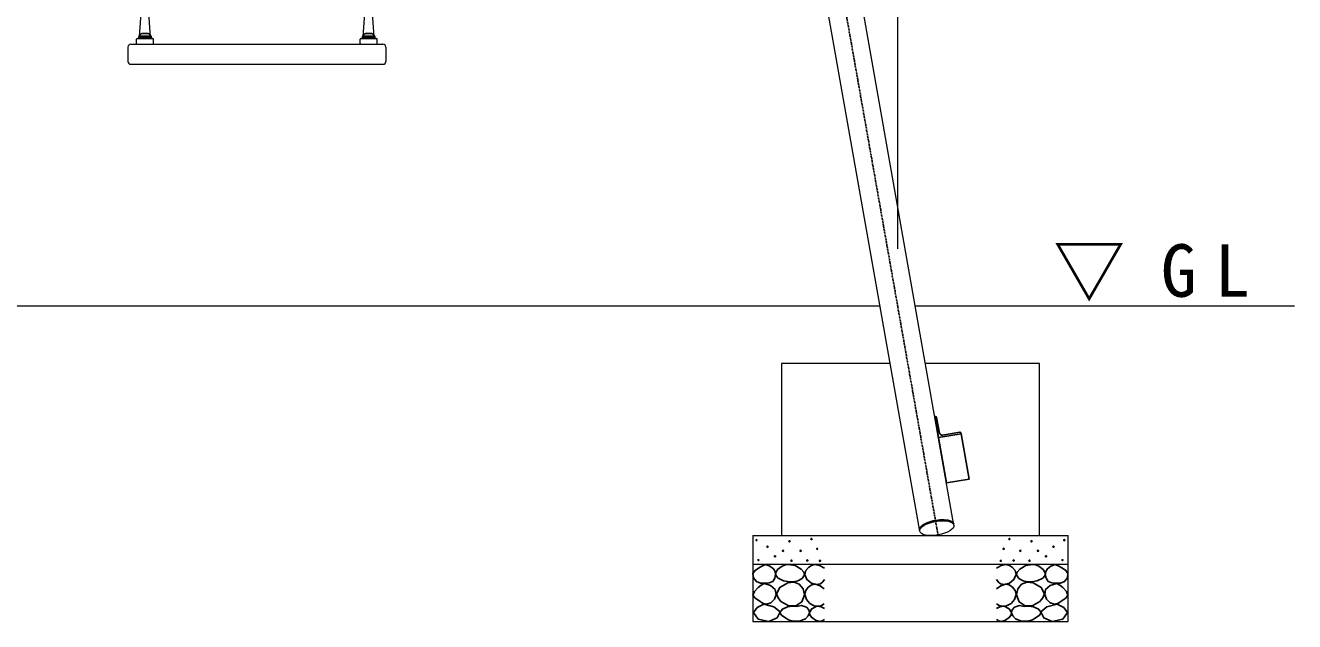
# Model space of a CAD drawing. Units: millimetres, scale not verified. Extents: x -35408 to 0, y -49934 to 13350.
# Drawn here: x -13124 to -10910, y 2350 to 3390 of the extents above; entities that cross this region are included whole.
import ezdxf

# ---------------------------------------------------------------- set-up
doc = ezdxf.new("R2010")
doc.units = ezdxf.units.MM
doc.linetypes.add('USER2', pattern=[6, 3, -1, 1, -1])
doc.layers.add('線', color=2, linetype='Continuous', lineweight=25)
doc.layers.add('補助', color=2, linetype='Continuous', lineweight=25)
doc.styles.add('ＭＳ ゴシック', font='')
doc.styles.get('ＭＳ ゴシック').set_extended_font_data('MS Gothic')

msp = doc.modelspace()

# ---------------------------------------------------------------- linework, layer by layer
at = {"layer": '線', "color": 20, "linetype": 'USER2'}
for q in [(-12042.784, 5398.191), (-11531.952, 2501.117)]:
    msp.add_line((-11534.031, 2512.909), q, dxfattribs=at)
at = {"layer": '線', "color": 7, "lineweight": 13}
for p, q in [((-11563.822, 2507.656), (-12051.795, 5275.09)), ((-11504.241, 2518.162), (-11992.214, 5285.596)), ((-12924.712, 3370.689), (-12920.982, 3418.467)), ((-12905.288, 3370.689), (-12909.018, 3418.467)), ((-12534.712, 3370.689), (-12530.982, 3418.467)), ((-12515.288, 3370.689), (-12519.018, 3418.467)), ((-12930, 3358.2), (-12930, 3365.8)), ((-12928.8, 3367), (-12901.2, 3367)), ((-12900, 3358.2), (-12900, 3365.8)), ((-12540, 3358.2), (-12540, 3365.8)), ((-12538.8, 3367), (-12511.2, 3367)), ((-12510, 3358.2), (-12510, 3365.8)), ((-12945, 3352), (-12945, 3327)), ((-12940, 3357), (-12500, 3357)), ((-12928.8, 3357), (-12901.2, 3357)), ((-12538.8, 3357), (-12511.2, 3357)), ((-12495, 3352), (-12495, 3327)), ((-12940, 3322), (-12500, 3322)), ((-11633.002, 2900), (-14749.75, 2900)), ((-10910, 2900), (-11571.569, 2900)), ((-11805, 2800), (-11805, 2500)), ((-11615.37, 2800), (-11805, 2800)), ((-11355, 2800), (-11553.936, 2800)), ((-11355, 2500), (-11355, 2800)), ((-11563.822, 2507.656), (-11564.133, 2509.424)), ((-11504.241, 2518.162), (-11504.554, 2519.936)), ((-11855, 2500), (-11855, 2350)), ((-11855, 2500), (-11305, 2500)), ((-11305, 2350), (-11305, 2500)), ((-11855, 2450), (-11305, 2450)), ((-11855, 2350), (-11305, 2350))]:
    msp.add_line(p, q, dxfattribs=at)
at = {"layer": '線'}
for p, q in [((-12925.75, 3370), (-12904.25, 3370)), ((-12925.75, 3370), (-12925.75, 3367)), ((-12925.75, 3367), (-12904.25, 3367)), ((-12925.5, 3371), (-12925.5, 3370)), ((-12925.5, 3371), (-12904.5, 3371)), ((-12925.5, 3370), (-12904.5, 3370)), ((-12920, 3375.8), (-12910, 3375.8)), ((-12905.389, 3367), (-12906.193, 3370)), ((-12904.25, 3367), (-12905.054, 3370)), ((-12904.5, 3371), (-12904.5, 3370)), ((-12904.25, 3370), (-12904.25, 3367)), ((-12535.75, 3370), (-12514.25, 3370)), ((-12535.75, 3370), (-12535.75, 3367)), ((-12535.75, 3367), (-12514.25, 3367)), ((-12535.5, 3371), (-12535.5, 3370)), ((-12535.5, 3371), (-12514.5, 3371)), ((-12535.5, 3370), (-12514.5, 3370)), ((-12530, 3375.8), (-12520, 3375.8)), ((-12515.389, 3367), (-12516.193, 3370)), ((-12514.25, 3367), (-12515.054, 3370)), ((-12514.5, 3371), (-12514.5, 3370)), ((-12514.25, 3370), (-12514.25, 3367)), ((-11536.652, 2707.733), (-11537.637, 2707.559)), ((-11537.637, 2707.559), (-11531.261, 2671.401)), ((-11529.547, 2678.956), (-11534.335, 2706.111)), ((-11494.186, 2680.175), (-11524.398, 2675.295)), ((-11531.261, 2671.401), (-11491.773, 2677.779)), ((-11531.261, 2671.401), (-11517.302, 2592.237)), ((-11491.773, 2677.779), (-11491.892, 2678.52)), ((-11491.773, 2677.779), (-11477.814, 2598.615)), ((-11517.302, 2592.237), (-11477.814, 2598.615))]:
    msp.add_line(p, q, dxfattribs=at)
at = {"layer": '線', "color": 7, "lineweight": 13}
for centre, radius, start, end in [((-12928.8, 3365.8), 1.2, 90, 180), ((-12928.7, 3371), 4, 270, 355.53578), ((-12901.3, 3371), 4, 184.46422, 270), ((-12901.2, 3365.8), 1.2, 0, 90), ((-12538.8, 3365.8), 1.2, 90, 180), ((-12538.7, 3371), 4, 270, 355.53578), ((-12511.3, 3371), 4, 184.46422, 270), ((-12511.2, 3365.8), 1.2, 0, 90), ((-12940, 3352), 5, 90, 180), ((-12928.8, 3358.2), 1.2, 180, 270), ((-12901.2, 3358.2), 1.2, 270, 0), ((-12538.8, 3358.2), 1.2, 180, 270), ((-12511.2, 3358.2), 1.2, 270, 0), ((-12500, 3352), 5, 0, 90), ((-12940, 3327), 5, 180, 270), ((-12500, 3327), 5, 270, 0)]:
    msp.add_arc(centre, radius, start, end, dxfattribs=at)
at = {"layer": '線'}
for centre, radius, start, end in [((-12915, 3364.52), 12.339, 113.90552, 148.31866), ((-12915, 3364.52), 12.339, 31.68134, 66.09448), ((-12525, 3364.52), 12.339, 113.90552, 148.31866), ((-12525, 3364.52), 12.339, 31.68134, 66.09448), ((-11536.305, 2705.763), 2, 10, 100), ((-11525.115, 2679.738), 4.5, 190, 279.1759), ((-11493.867, 2678.201), 2, 9.1759, 99.1759)]:
    msp.add_arc(centre, radius, start, end, dxfattribs=at)
at = {"layer": '線', "color": 7, "lineweight": 13}
msp.add_ellipse((-11534.031, 2512.909), major_axis=(-29.79, -5.253), ratio=0.39582, dxfattribs=at)
at = {"layer": '線'}
msp.add_ellipse((-11534.344, 2514.683), major_axis=(-29.79, -5.253), ratio=0.39582, start_param=3.14159265, end_param=6.28368692, dxfattribs=at)
at = {"layer": '補助', "lineweight": 13}
msp.add_line((-11602.286, 3000), (-11602.286, 7018.8), dxfattribs=at)
at = {"layer": '補助'}
for points in [[(-11832.551, 2449.402), (-11839.014, 2446.862), (-11845.225, 2443.382), (-11851.083, 2439.344), (-11854.731, 2433.877), (-11853.719, 2426.294), (-11848.711, 2419.935), (-11841.845, 2417.345), (-11834.136, 2417.084), (-11826.523, 2417.688), (-11820.194, 2420.252), (-11816.442, 2425.538), (-11815.125, 2431.976), (-11815.973, 2437.181), (-11818.927, 2442.115), (-11825.087, 2446.942)], [(-11793.127, 2449.493), (-11798.032, 2448.876), (-11803.669, 2446.79), (-11811.64, 2441.002), (-11815.292, 2434.086), (-11814.417, 2430.124), (-11810.696, 2425.707), (-11801.205, 2420.934), (-11791.235, 2419.49), (-11783.885, 2419.318), (-11776.369, 2420.842), (-11768.77, 2425.456), (-11765.016, 2431.653), (-11765.986, 2436.306), (-11770.693, 2441.654), (-11781.361, 2447.861)], [(-11366.873, 2449.493), (-11361.968, 2448.876), (-11356.331, 2446.79), (-11348.36, 2441.002), (-11344.708, 2434.086), (-11345.583, 2430.124), (-11349.304, 2425.707), (-11358.795, 2420.934), (-11368.765, 2419.49), (-11376.115, 2419.318), (-11383.631, 2420.842), (-11391.23, 2425.456), (-11394.984, 2431.653), (-11394.014, 2436.306), (-11389.307, 2441.654), (-11378.639, 2447.861)], [(-11327.449, 2449.402), (-11320.986, 2446.862), (-11314.775, 2443.382), (-11308.917, 2439.344), (-11305.269, 2433.877), (-11306.281, 2426.294), (-11311.289, 2419.935), (-11318.155, 2417.345), (-11325.864, 2417.084), (-11333.477, 2417.688), (-11339.806, 2420.252), (-11343.558, 2425.538), (-11344.875, 2431.976), (-11344.027, 2437.181), (-11341.073, 2442.115), (-11334.913, 2446.942)], [(-11835.086, 2416.45), (-11840.415, 2413.657), (-11845.859, 2409.479), (-11852.308, 2402.659), (-11854.731, 2395.855), (-11851.103, 2391.027), (-11844.592, 2386.666), (-11837.954, 2382.379), (-11831.284, 2380.329), (-11823.64, 2382.776), (-11817.343, 2389.201), (-11814.236, 2397.478), (-11815.759, 2405.994), (-11823.917, 2413.245)], [(-11805.831, 2385.163), (-11793.242, 2378.307), (-11779.883, 2377.324), (-11769.599, 2384.778), (-11764.747, 2396.515), (-11767.027, 2407.293), (-11773.936, 2415.436), (-11782.761, 2418.869), (-11793.938, 2417.598), (-11807.692, 2409.543), (-11813.669, 2398.678), (-11811.034, 2391.484)], [(-11354.169, 2385.163), (-11366.758, 2378.307), (-11380.117, 2377.324), (-11390.401, 2384.778), (-11395.253, 2396.515), (-11392.973, 2407.293), (-11386.064, 2415.436), (-11377.239, 2418.869), (-11366.062, 2417.598), (-11352.308, 2409.543), (-11346.331, 2398.678), (-11348.966, 2391.484)], [(-11324.914, 2416.45), (-11319.585, 2413.657), (-11314.141, 2409.479), (-11307.692, 2402.659), (-11305.269, 2395.855), (-11308.897, 2391.027), (-11315.408, 2386.666), (-11322.046, 2382.379), (-11328.716, 2380.329), (-11336.36, 2382.776), (-11342.657, 2389.201), (-11345.764, 2397.478), (-11344.241, 2405.994), (-11336.083, 2413.245)], [(-11835.905, 2380.517), (-11847.225, 2374.498), (-11854.036, 2365.683), (-11845.549, 2354.413), (-11827.114, 2350.299), (-11812.761, 2356.41), (-11807.335, 2366.782), (-11818.117, 2375.89)], [(-11778.802, 2376.373), (-11786.337, 2376.999), (-11794.479, 2375.562), (-11803.406, 2371.504), (-11807.723, 2366.102), (-11805.037, 2361.419), (-11799.074, 2356.912), (-11792.595, 2353.068), (-11785.289, 2350.695), (-11773.44, 2350.928), (-11763.124, 2355.02), (-11758.421, 2359.827), (-11756.367, 2365.561), (-11757.427, 2370.709), (-11761.503, 2375.292), (-11769.901, 2377.832)], [(-11381.198, 2376.373), (-11373.663, 2376.999), (-11365.521, 2375.562), (-11356.594, 2371.504), (-11352.277, 2366.102), (-11354.963, 2361.419), (-11360.926, 2356.912), (-11367.405, 2353.068), (-11374.711, 2350.695), (-11386.56, 2350.928), (-11396.876, 2355.02), (-11401.579, 2359.827), (-11403.633, 2365.561), (-11402.573, 2370.709), (-11398.497, 2375.292), (-11390.099, 2377.832)], [(-11324.095, 2380.517), (-11312.775, 2374.498), (-11305.964, 2365.683), (-11314.451, 2354.413), (-11332.886, 2350.299), (-11347.239, 2356.41), (-11352.665, 2366.782), (-11341.883, 2375.89)]]:
    msp.add_lwpolyline(points, close=True, dxfattribs=at)
for points in [[(-11730, 2443.299), (-11738.427, 2448.154), (-11747.11, 2449.636), (-11752.729, 2447.948), (-11757.883, 2444.249), (-11762.355, 2438.941), (-11764.22, 2432.209), (-11760.552, 2423.439), (-11752.496, 2417), (-11744.197, 2414.621), (-11736.971, 2415.733), (-11732.921, 2419.109), (-11730, 2423.654)], [(-11430, 2443.299), (-11421.573, 2448.154), (-11412.89, 2449.636), (-11407.271, 2447.948), (-11402.117, 2444.249), (-11397.645, 2438.941), (-11395.78, 2432.209), (-11399.448, 2423.439), (-11407.504, 2417), (-11415.803, 2414.621), (-11423.029, 2415.733), (-11427.079, 2419.109), (-11430, 2423.654)], [(-11730.317, 2407.178), (-11737.457, 2412.64), (-11745.526, 2415.099), (-11752.231, 2413.875), (-11758.199, 2410.03), (-11762.592, 2404.249), (-11764.22, 2397.039), (-11761.556, 2388.431), (-11755.348, 2381.513), (-11747.709, 2377.642), (-11740.139, 2376.761), (-11734.985, 2378.2), (-11730.317, 2380.88)], [(-11429.683, 2407.178), (-11422.543, 2412.64), (-11414.474, 2415.099), (-11407.769, 2413.875), (-11401.801, 2410.03), (-11397.408, 2404.249), (-11395.78, 2397.039), (-11398.444, 2388.431), (-11404.652, 2381.513), (-11412.291, 2377.642), (-11419.861, 2376.761), (-11425.015, 2378.2), (-11429.683, 2380.88)], [(-11730, 2372.642), (-11736.018, 2375.96), (-11743.308, 2376.761), (-11752.024, 2372.427), (-11756.298, 2365.671), (-11755.686, 2362.001), (-11752.813, 2357.75), (-11745.651, 2352.278), (-11738.238, 2350.462), (-11733.942, 2351.514), (-11730, 2353.631)], [(-11430, 2372.642), (-11423.982, 2375.96), (-11416.692, 2376.761), (-11407.976, 2372.427), (-11403.702, 2365.671), (-11404.314, 2362.001), (-11407.187, 2357.75), (-11414.349, 2352.278), (-11421.762, 2350.462), (-11426.058, 2351.514), (-11430, 2353.631)]]:
    msp.add_lwpolyline(points, dxfattribs=at)
for centre in [(-11848.394, 2492.177), (-11829.383, 2480.77), (-11791.044, 2489.959), (-11752.583, 2494.091), (-11407.417, 2494.091), (-11368.956, 2489.959), (-11330.617, 2480.77), (-11311.606, 2492.177), (-11845.225, 2457.323), (-11816.392, 2463.977), (-11802.451, 2473.483), (-11787.559, 2456.373), (-11771.504, 2473.549), (-11759.881, 2456.521), (-11742.582, 2477.063), (-11417.418, 2477.063), (-11400.119, 2456.521), (-11388.496, 2473.549), (-11372.441, 2456.373), (-11357.549, 2473.483), (-11343.608, 2463.977), (-11314.775, 2457.323), (-11737.717, 2455.98), (-11422.283, 2455.98)]:
    msp.add_circle(centre, 1, dxfattribs=at)

# ---------------------------------------------------------------- texts
at = {"layer": '補助', "insert": (-11330.833, 2908.333), "char_height": 91.64, "attachment_point": 7, "style": 'ＭＳ ゴシック'}
msp.add_mtext('\\T1.5;▽GL', dxfattribs=at)

doc.saveas('drawing.dxf')
